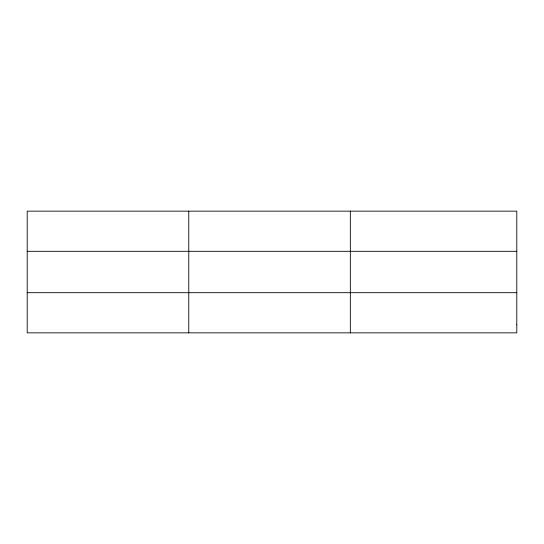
<?xml version="1.0" encoding="UTF-8"?>
<svg xmlns="http://www.w3.org/2000/svg" width="544" height="544" viewBox="0 0 544 544"><rect width="100%" height="100%" fill="white"/><g stroke="black" fill="none" stroke-linecap="round" stroke-linejoin="round"><path stroke-width="0.82" d="M188.768 211.147L188.768 332.853M350.336 211.147L350.336 332.853M27.2 251.308L516.8 251.308M27.2 292.692L516.8 292.692M516.8 324.816L516.8 332.853L27.2 332.853L27.2 211.147L516.8 211.147L516.8 324.816"/></g></svg>
